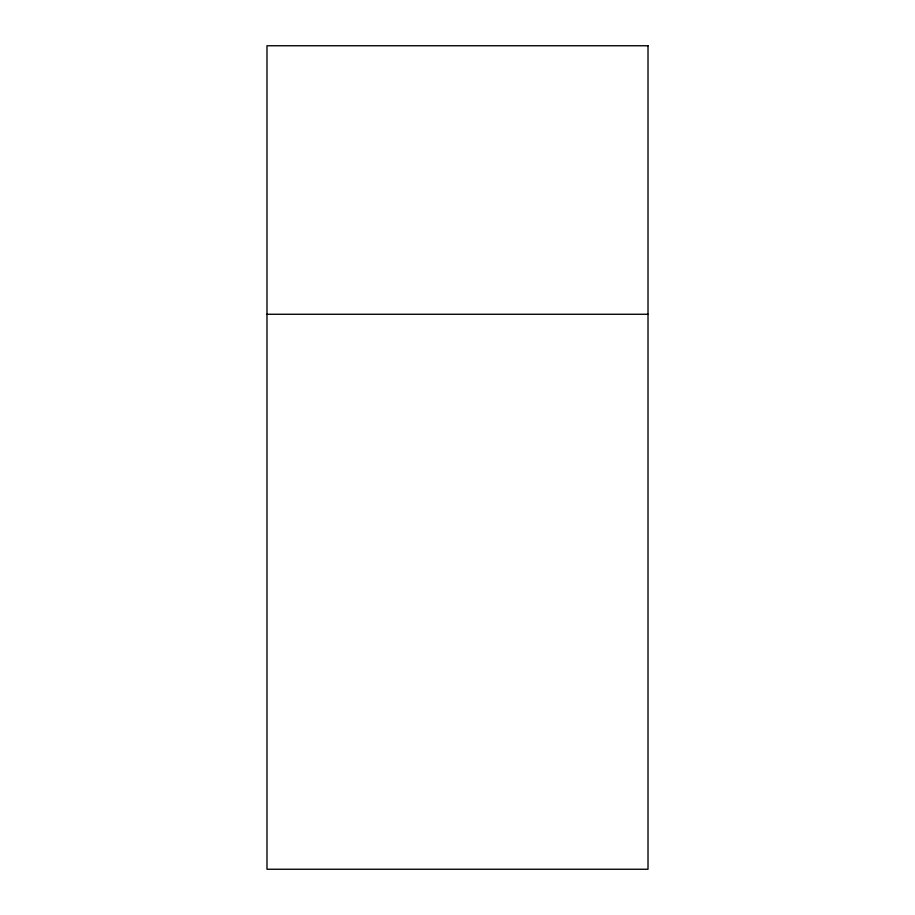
<?xml version="1.0" encoding="UTF-8"?>
<svg xmlns="http://www.w3.org/2000/svg" width="915" height="915" viewBox="0 0 915 915"><rect width="100%" height="100%" fill="white"/><g stroke="black" fill="none" stroke-linecap="round" stroke-linejoin="round"><path stroke-width="1.37" d="M266.986 314.268L648.014 314.268M648.014 45.75L266.986 45.75L266.986 869.25L648.014 869.25L648.014 45.75"/></g></svg>
